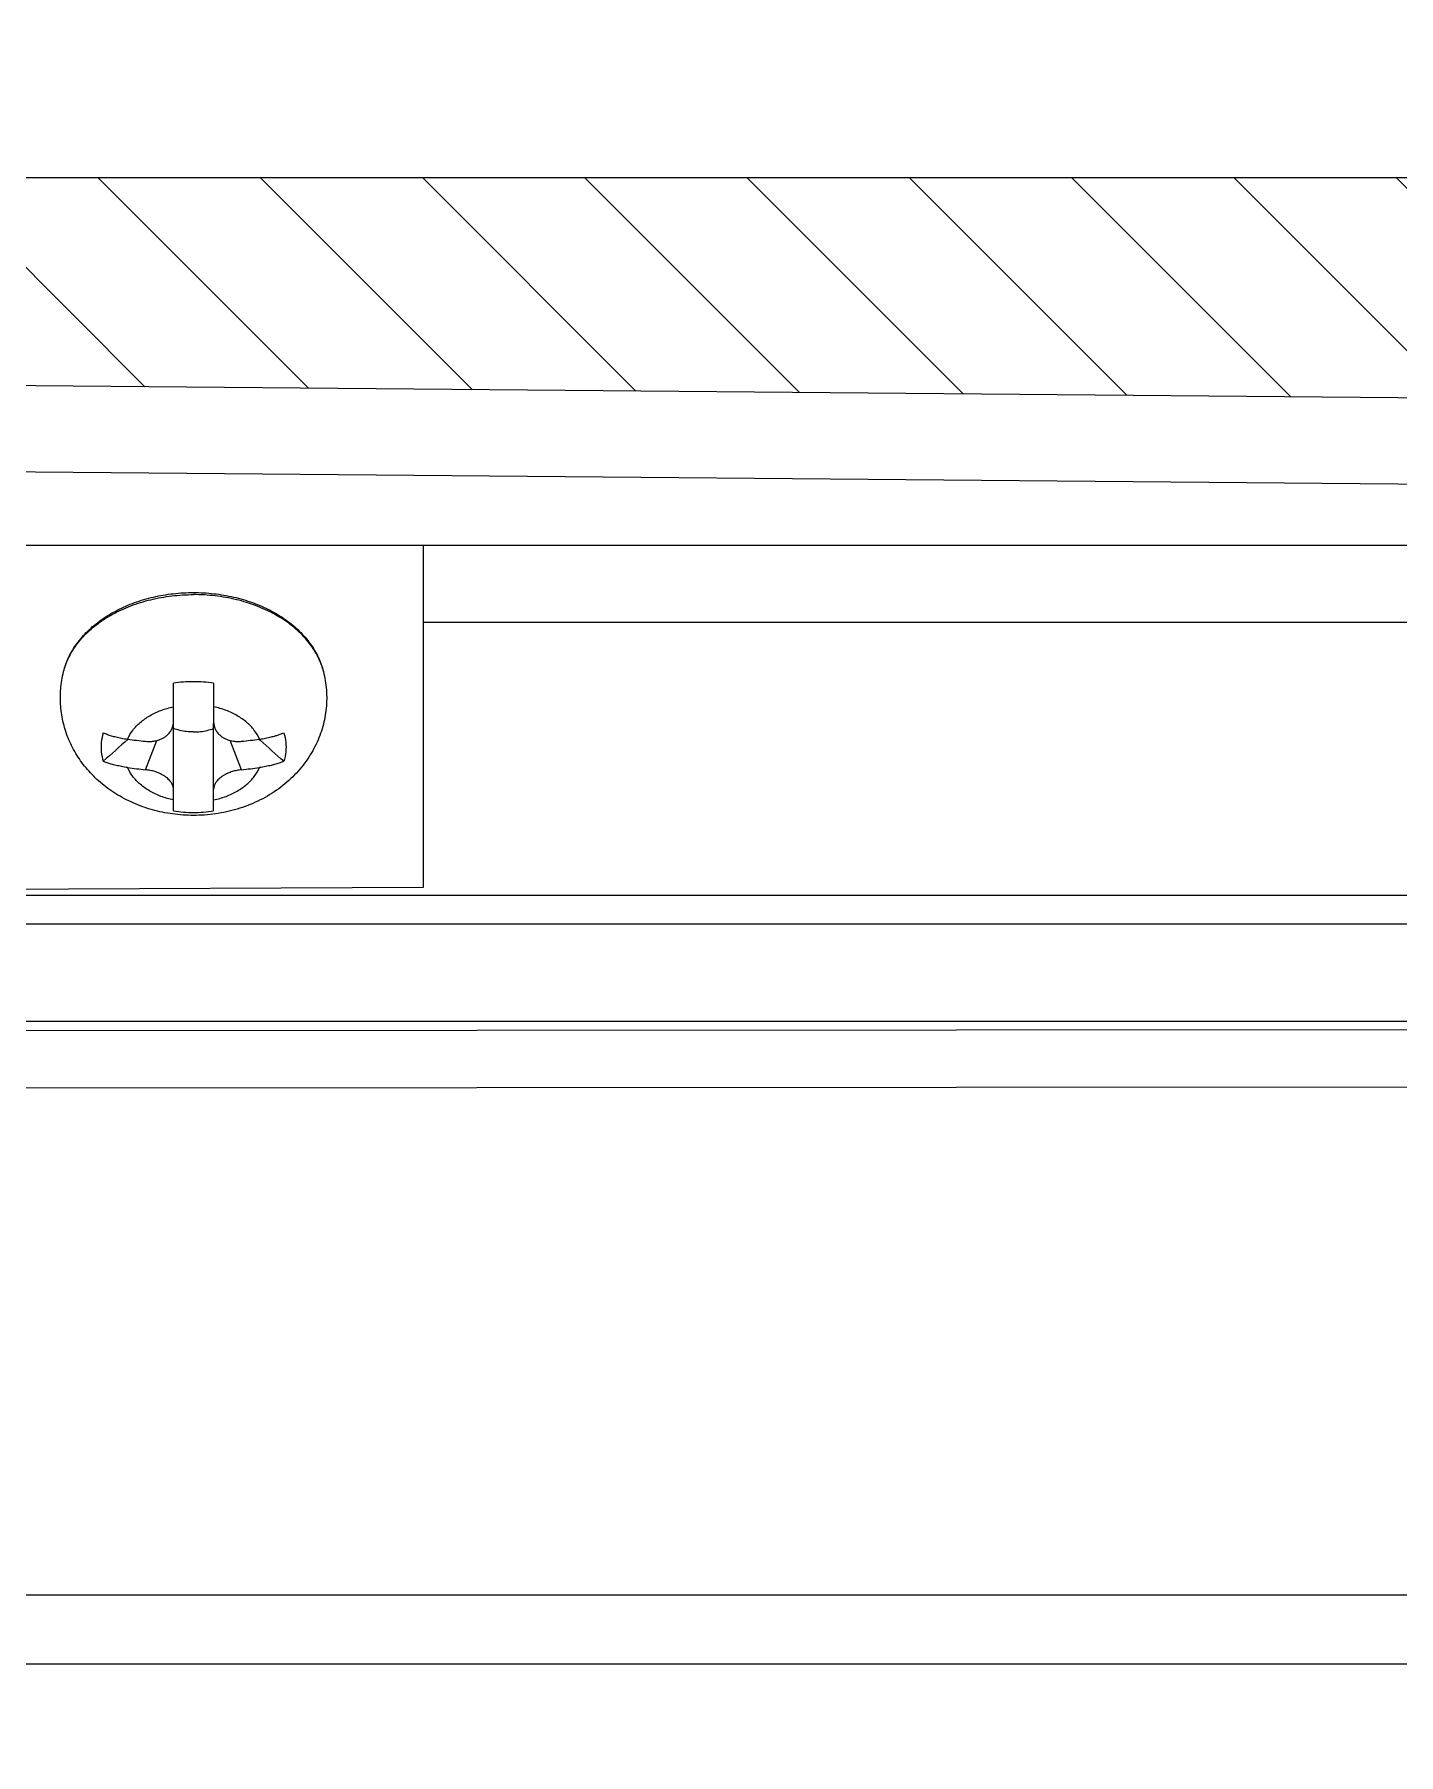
# Model space of a CAD drawing. Header units: millimetres. Extents: x -1995 to -555, y 489 to 1011.
# Drawn here: x -1619.32 to -1595.54, y 930.08 to 960.07 of the extents above; entities that cross this region are included whole.
import ezdxf

# ---------------------------------------------------------------- set-up
doc = ezdxf.new("R2010")
doc.units = ezdxf.units.MM

msp = doc.modelspace()

# ---------------------------------------------------------------- hatches: boundary and pattern name
at = {"linetype": 'Continuous'}
h = msp.add_hatch(dxfattribs=at)
h.set_pattern_fill('DEFAULT__12', color=2, scale=2, angle=-45, style=0, pattern_type=0)
h.set_pattern_definition([(315, (-2091.370590549211, 585.0238742783465), (1.4142135624, 1.4142135624), [])])
edge = h.paths.add_edge_path()
edge.add_line((-1551.546722639011, 765.7651895941466), (-1551.546722639011, 862.5651895941465))
edge.add_line((-1551.546722639011, 765.7651895941466), (-1558.336066806412, 765.7651895941466))
edge.add_spline(control_points=[(-1558.33606680641, 765.7651895941466), (-1559.02932112811, 765.7651895941465), (-1559.523785084411, 766.2510979707465), (-1559.535884040611, 766.9442467064466)], knot_values=[0, 0, 0, 0, 1, 1, 1, 1], weights=[1, 0.8088336328, 0.8088336328, 1], degree=3, periodic=0)
edge.add_line((-1559.535884040611, 766.9442467064466), (-1559.546722639011, 767.5651895941467))
edge.add_line((-1559.546722639011, 767.5651895941465), (-1564.046722639011, 767.5651895941465))
edge.add_line((-1564.046722639011, 770.2651895941466), (-1564.046722639011, 767.5651895941467))
edge.add_line((-1564.046722639011, 770.2651895941466), (-1564.546722639011, 770.2651895941466))
edge.add_line((-1564.546722639011, 770.2651895941466), (-1566.046722639011, 768.7651895941466))
edge.add_line((-1566.046722639011, 768.7651895941466), (-1581.046722639011, 768.7651895941466))
edge.add_line((-1582.546722639011, 770.2651895941466), (-1581.046722639011, 768.7651895941466))
edge.add_line((-1582.546722639011, 770.2651895941466), (-1583.046722639011, 770.2651895941466))
edge.add_line((-1583.046722639011, 770.2651895941466), (-1583.046722639011, 767.5651895941467))
edge.add_line((-1583.046722639011, 767.5651895941465), (-1587.546722639011, 767.5651895941465))
edge.add_line((-1587.573209869311, 766.0477371876466), (-1587.546722639011, 767.5651895941467))
edge.add_spline(control_points=[(-1587.573209869311, 766.0477371876466), (-1587.58329233281, 765.4701132412465), (-1587.995345629711, 765.0651895941464), (-1588.573057564411, 765.0651895941465)], knot_values=[0, 0, 0, 0, 1, 1, 1, 1], weights=[1, 0.8088336328, 0.8088336328, 1], degree=3, periodic=0)
edge.add_line((-1588.573057564411, 765.0651895941465), (-1595.546722639011, 765.0651895941465))
edge.add_line((-1595.546722639011, 765.0651895941465), (-1595.546722639011, 767.3651895941466))
edge.add_line((-1598.046722639011, 767.3870067636466), (-1595.546722639011, 767.3651895941466))
edge.add_line((-1598.046722639011, 767.3870067636466), (-1598.046722639011, 767.9616517085466))
edge.add_line((-1598.27349933431, 768.1884284038466), (-1598.046722639009, 767.9616517085466))
edge.add_spline(control_points=[(-1598.27349933431, 768.5419817944465), (-1598.377052724909, 768.4384284038462), (-1598.377052724909, 768.2919817944464), (-1598.27349933431, 768.1884284038466)], knot_values=[0, 0, 0, 0, 1, 1, 1, 1], weights=[1, 0.8047378541, 0.8047378541, 1], degree=3, periodic=0)
edge.add_line((-1598.046722639011, 768.7687584897466), (-1598.27349933431, 768.5419817944465))
edge.add_line((-1598.046722639011, 768.7687584897466), (-1598.046722639011, 769.3433724246465))
edge.add_line((-1598.046722639011, 769.3433724246465), (-1595.546722639011, 769.3651895941466))
edge.add_line((-1595.546722639011, 769.3651895941466), (-1595.546722639011, 771.0651895941467))
edge.add_line((-1555.546722639011, 771.4142643057465), (-1595.546722639011, 771.0651895941465))
edge.add_line((-1555.546722639011, 771.4142643057465), (-1555.546722639011, 862.5651895941465))
edge.add_line((-1551.546722639011, 862.5651895941465), (-1555.546722639011, 862.5651895941465))
edge = h.paths.add_edge_path()
edge.add_line((-1633.546722639011, 830.7651895941466), (-1633.546722639011, 833.0651895941467))
edge.add_line((-1636.046722639011, 833.0870067636465), (-1633.546722639011, 833.0651895941464))
edge.add_line((-1636.046722639011, 833.0870067636465), (-1636.046722639011, 833.6651895941466))
edge.add_line((-1636.046722639011, 833.6651895941466), (-1636.276011960911, 833.8944789160465))
edge.add_spline(control_points=[(-1636.276011960911, 833.8944789160465), (-1636.376011960912, 833.994478916046), (-1636.376011960912, 834.1359002722463), (-1636.276011960911, 834.2359002722466)], knot_values=[0, 0, 0, 0, 1, 1, 1, 1], weights=[1, 0.8047378541, 0.8047378541, 1], degree=3, periodic=0)
edge.add_line((-1636.276011960911, 834.2359002722466), (-1636.046722639011, 834.4651895941465))
edge.add_line((-1636.046722639011, 834.4651895941465), (-1636.046722639011, 835.0433724246466))
edge.add_line((-1591.821207167811, 835.4293226511465), (-1636.046722639011, 835.0433724246466))
edge.add_line((-1588.54546610011, 823.2040905539466), (-1591.821207167811, 835.4293226511465))
edge.add_line((-1588.54546610011, 823.2040905539466), (-1595.546722639011, 823.2651895941466))
edge.add_line((-1595.546722639011, 823.2651895941466), (-1595.546722639011, 824.9651895941466))
edge.add_line((-1598.046722639011, 824.9870067636466), (-1595.546722639011, 824.9651895941466))
edge.add_line((-1598.046722639011, 824.9870067636466), (-1598.046722639011, 825.5616206985466))
edge.add_line((-1598.046722639011, 825.5616206985466), (-1598.27349933431, 825.7883973938466))
edge.add_spline(control_points=[(-1598.27349933431, 825.7883973938466), (-1598.377052724909, 825.8919507844465), (-1598.377052724909, 826.0383973938464), (-1598.27349933431, 826.1419507844465)], knot_values=[0, 0, 0, 0, 1, 1, 1, 1], weights=[1, 0.8047378541, 0.8047378541, 1], degree=3, periodic=0)
edge.add_line((-1598.27349933431, 826.1419507844465), (-1598.046722639009, 826.3687274797466))
edge.add_line((-1598.046722639011, 826.3687274797466), (-1598.046722639011, 826.9433724246466))
edge.add_line((-1598.046722639011, 826.9433724246466), (-1595.546722639011, 826.9651895941465))
edge.add_line((-1595.546722639011, 826.9651895941465), (-1595.546722639011, 830.1018971268466))
edge.add_line((-1595.546722639011, 830.1018971268466), (-1633.546722639011, 830.7651895941465))
edge = h.paths.add_edge_path()
edge.add_line((-1551.546722639011, 862.5651895941465), (-1555.546722639011, 862.5651895941465))
edge.add_line((-1551.546722639011, 862.5651895941465), (-1555.546722639011, 862.5651895941465))
edge = h.paths.add_edge_path()
edge.add_line((-1551.546722639011, 957.5651895941465), (-1551.546722639011, 933.1651895941466))
edge.add_line((-1551.546722639011, 933.1651895941466), (-1551.046722639011, 933.1651895941466))
edge.add_line((-1549.546722639011, 930.5671133827466), (-1551.046722639011, 933.1651895941466))
edge.add_line((-1549.546722639011, 929.3651895941466), (-1549.546722639011, 930.5671133827466))
edge.add_line((-1551.546722639011, 929.3651895941466), (-1549.546722639011, 929.3651895941466))
edge.add_line((-1551.546722639011, 929.3651895941466), (-1551.546722639011, 862.5651895941467))
edge.add_line((-1551.546722639011, 862.5651895941465), (-1555.546722639011, 862.5651895941465))
edge.add_line((-1555.546722639011, 890.3959273598466), (-1555.546722639011, 862.5651895941467))
edge.add_line((-1555.546722639011, 890.3959273598466), (-1563.546722639011, 890.8151895941467))
edge.add_line((-1563.546722639011, 893.3151895941465), (-1563.546722639011, 890.8151895941465))
edge.add_line((-1554.546722639011, 893.3937314042466), (-1563.546722639011, 893.3151895941467))
edge.add_line((-1554.546722639011, 895.7366477840466), (-1554.546722639011, 893.3937314042466))
edge.add_line((-1554.546722639011, 895.7366477840466), (-1563.546722639011, 895.8151895941465))
edge.add_line((-1563.546722639011, 898.3151895941465), (-1563.546722639011, 895.8151895941465))
edge.add_line((-1555.546722639011, 898.7344518283467), (-1563.546722639011, 898.3151895941467))
edge.add_line((-1555.546722639011, 940.3959273598466), (-1555.546722639011, 898.7344518283467))
edge.add_line((-1555.546722639011, 940.3959273598466), (-1563.546722639011, 940.8151895941467))
edge.add_line((-1563.546722639011, 943.3151895941465), (-1563.546722639011, 940.8151895941465))
edge.add_line((-1554.546722639011, 943.3937314042466), (-1563.546722639011, 943.3151895941467))
edge.add_line((-1554.546722639011, 945.7366477840466), (-1554.546722639011, 943.3937314042466))
edge.add_line((-1554.546722639011, 945.7366477840466), (-1563.546722639011, 945.8151895941465))
edge.add_line((-1563.546722639011, 948.3151895941465), (-1563.546722639011, 945.8151895941465))
edge.add_line((-1555.546722639011, 948.7344518283466), (-1563.546722639011, 948.3151895941465))
edge.add_line((-1555.546722639011, 953.3844939064466), (-1555.546722639011, 948.7344518283464))
edge.add_line((-1555.546722639011, 953.3844939064466), (-1633.546722639011, 954.0651895941464))
edge.add_line((-1633.546722639011, 955.7651895941466), (-1633.546722639011, 954.0651895941465))
edge.add_line((-1636.046722639011, 955.7870067636466), (-1633.546722639011, 955.7651895941466))
edge.add_line((-1636.046722639011, 956.3651895941466), (-1636.046722639011, 955.7870067636466))
edge.add_line((-1636.276011960911, 956.5944789160466), (-1636.046722639011, 956.3651895941466))
edge.add_spline(control_points=[(-1636.276011960911, 956.9359002722465), (-1636.376011960912, 956.8359002722465), (-1636.376011960912, 956.694478916046), (-1636.276011960911, 956.5944789160466)], knot_values=[0, 0, 0, 0, 1, 1, 1, 1], weights=[1, 0.8047378541, 0.8047378541, 1], degree=3, periodic=0)
edge.add_line((-1636.046722639011, 957.1651895941466), (-1636.276011960911, 956.9359002722465))
edge.add_line((-1636.046722639011, 957.7433724246466), (-1636.046722639011, 957.1651895941466))
edge.add_line((-1636.046722639011, 957.7433724246466), (-1633.546722639011, 957.7651895941466))
edge.add_line((-1633.546722639011, 960.0651895941465), (-1633.546722639011, 957.7651895941466))
edge.add_line((-1633.546722639011, 960.0651895941465), (-1626.573057564411, 960.0651895941465))
edge.add_spline(control_points=[(-1625.573209869311, 959.0826420005466), (-1625.58329233281, 959.6602659469464), (-1625.995345629711, 960.0651895941465), (-1626.573057564411, 960.0651895941465)], knot_values=[0, 0, 0, 0, 1, 1, 1, 1], weights=[1, 0.8088336328, 0.8088336328, 1], degree=3, periodic=0)
edge.add_line((-1625.573209869311, 959.0826420005466), (-1625.546722639011, 957.5651895941465))
edge.add_line((-1551.546722639011, 957.5651895941465), (-1625.546722639011, 957.5651895941465))

# ---------------------------------------------------------------- linework, layer by layer
at = {"color": 7, "linetype": 'Continuous'}
for p, q in [((-1551.546722639011, 957.5651895941465), (-1625.546722639011, 957.5651895941465)), ((-1551.546722639011, 957.5651895941465), (-1625.546722639011, 957.5651895941465)), ((-1555.546722639011, 953.3844939064466), (-1633.546722639011, 954.0651895941465)), ((-1555.546722639011, 953.3844939064466), (-1633.546722639011, 954.0651895941465)), ((-1628.546161819911, 952.5215503609465), (-1555.546722389811, 951.8844939042466)), ((-1628.546722639011, 951.1651895941466), (-1555.546722639011, 951.1651895941466)), ((-1612.546722639011, 951.1651895941466), (-1612.546722639011, 945.1989661638465)), ((-1612.546722639011, 949.8225489070466), (-1555.546722639011, 949.8225489070466)), ((-1616.89672263901, 946.5301837310466), (-1616.89672263901, 948.7555800408466)), ((-1616.196722639011, 948.7555800408466), (-1616.196722639011, 948.0883099407466)), ((-1616.196722639011, 946.5301837310466), (-1616.196722639011, 948.0538628635466)), ((-1617.38332107501, 947.2492581401466), (-1617.184061267711, 947.7589284730466)), ((-1615.71012420301, 947.2492581401466), (-1615.909384565711, 947.7589298937465)), ((-1615.40498075611, 947.7804638562466), (-1615.401267978511, 947.7771921426465)), ((-1615.401267978511, 947.7771921426465), (-1615.38579435971, 947.7635472077466)), ((-1612.546722639011, 945.1989661638465), (-1620.546722639011, 945.1570778789467)), ((-1620.546722639011, 945.0651895941465), (-1563.546722639011, 945.0651895941465)), ((-1620.546722639011, 944.5651895941465), (-1563.546722639011, 944.5651895941465)), ((-1628.546722639011, 942.8651895941466), (-1563.546722639011, 942.8651895941466)), ((-1628.546722639011, 942.6951568354466), (-1563.546722639011, 942.7447844653466)), ((-1633.546722639011, 941.6951379645466), (-1563.546722639011, 941.7485831045466)), ((-1627.946722639011, 932.8651895941466), (-1563.546722639011, 932.8651895941466)), ((-1627.946722639011, 931.6651895941466), (-1563.546722639011, 931.6651895941466))]:
    msp.add_line(p, q, dxfattribs=at)
for centre, radius, start, end in [((-1616.547509272111, 946.5267137371466), 2.2560573963, 89.98002233597784, 98.90457197110139), ((-1616.545936005909, 946.5267137371466), 2.2560573963, 81.09542802889862, 90.01997766402215), ((-1583.21062122151, 908.6823557416466), 52.1285197358, 131.4122007965862, 132.0427334502157), ((-1616.560333076311, 955.9992029356465), 8.2958924494, 262.1327957754185, 264.3066493746553), ((-1616.533109780411, 955.9991828361465), 8.2958722083, 275.6933477561774, 277.8672066601032), ((-1654.05009951201, 904.0091425547466), 58.3898657255, 47.99138574889439, 48.53404312148741), ((-1616.560333076311, 955.5042281888466), 8.2958924494, 262.1327957754185, 264.3066493746553), ((-1616.533109780411, 955.5042080893465), 8.2958722083, 275.6933477561774, 277.8672066601032), ((-1616.547509272111, 948.7590500347466), 2.2560573963, 261.0954280288986, 270.0199776640222), ((-1616.545936005909, 948.7590500347466), 2.2560573963, 269.9800223359779, 278.9045719711013)]:
    msp.add_arc(centre, radius, start, end, dxfattribs=at)
for points, start_tangent, end_tangent in [([(-1618.81122688591, 948.9590891808466), (-1618.72179148261, 949.2075447718465), (-1618.580443459411, 949.4453277317466), (-1618.38965810321, 949.6654397604466), (-1618.15397015191, 949.8615247002466), (-1617.879680169311, 950.0282141402465), (-1617.57405148891, 950.1614770931466), (-1617.24476531331, 950.2584860754466), (-1616.89967255341, 950.3173858339467), (-1616.546722639011, 950.3371283036465)], (0.243793017084624, 0.9698272860776687), (1, 0)), ([(-1618.81120629481, 948.9590840054466), (-1618.77634325071, 949.0737104120466), (-1618.65300129031, 949.3277617560466), (-1618.472205539011, 949.5639928995465), (-1618.238887633511, 949.7759600727466), (-1617.959411878211, 949.9578813636465), (-1617.641401643011, 950.1047944336465), (-1617.29353141821, 950.2126918773465), (-1616.925290196611, 950.2786305335467), (-1616.546722639011, 950.3008117676466)], (0.2437606710071847, 0.9698354165888803), (1, 0)), ([(-1616.546722639011, 950.3371283036465), (-1616.19281048651, 950.3172773798466), (-1615.847138082509, 950.2581294784466), (-1615.51767004151, 950.1608517401465), (-1615.21222051241, 950.0274149873466), (-1614.938377525611, 949.8607435568465), (-1614.703237366811, 949.6649027380465), (-1614.512928379309, 949.4452263388466), (-1614.37178543891, 949.2078228599466), (-1614.28221839201, 948.9590891808466)], (1, 0), (0.2437930170678183, -0.9698272860818933)), ([(-1614.28223898321, 948.9590840054466), (-1614.31710202731, 949.0737104120466), (-1614.44044398771, 949.3277617560466), (-1614.621239739011, 949.5639928995465), (-1614.854557644411, 949.7759600727466), (-1615.13403339981, 949.9578813636465), (-1615.452043635009, 950.1047944336465), (-1615.799913859811, 950.2126918773465), (-1616.168155081311, 950.2786305335467), (-1616.546722639011, 950.3008117676466)], (-0.2437606710071847, 0.9698354165888803), (-1, 0)), ([(-1616.546722639011, 946.4525945987466), (-1616.91127547751, 946.4773511132466), (-1617.264092932311, 946.5504168282466), (-1617.596534611911, 946.6692011893465), (-1617.900548624611, 946.8298707625465), (-1618.17047218421, 947.0283499504466), (-1618.39463616901, 947.2520933302466), (-1618.57841565471, 947.5019923593466), (-1618.71881656011, 947.7726570465466), (-1618.81317020681, 948.0563340686465), (-1618.86160980281, 948.3536068229465), (-1618.86136175021, 948.6570481730466), (-1618.81122688591, 948.9590891808466)], (-1, 0), (0.2437930170755827, 0.9698272860799415)), ([(-1614.28221839201, 948.9590891808466), (-1614.23095510881, 948.6427145934465), (-1614.23471680951, 948.3214797208466), (-1614.29418609531, 948.0033078293466), (-1614.41084137401, 947.6921384408465), (-1614.58331194051, 947.3994727402466), (-1614.81622697631, 947.1265543633465), (-1615.099414291611, 946.8916711566466), (-1615.425931031311, 946.7017815558465), (-1615.78465373981, 946.5633866731466), (-1616.162246306211, 946.4801522771465), (-1616.546722639011, 946.4525945987466)], (0.2437930170681024, -0.969827286081822), (-1, 0)), ([(-1617.69585453841, 947.7813921374466), (-1617.605748367411, 947.9348216061466), (-1617.47513048601, 948.0729145003465), (-1617.308997518411, 948.1903882483466), (-1617.113704674611, 948.2827490380466), (-1616.89672263901, 948.3464637225466)], (0.3955996825313129, 0.9184230458678203), (0.9775849257891339, 0.2105414754148306)), ([(-1615.39759073961, 947.7813921374466), (-1615.487696910611, 947.9348216061466), (-1615.61831479201, 948.0729145003465), (-1615.784447759611, 948.1903882483466), (-1615.979740603411, 948.2827490380466), (-1616.196722639011, 948.3464637225466)], (-0.3955996825313129, 0.9184230458678203), (-0.9775849257891339, 0.2105414754148306)), ([(-1617.38332107501, 947.7442328869465), (-1617.342271269011, 947.7415433456465), (-1617.30136760961, 947.7416862419466), (-1617.260988792911, 947.7446798456466), (-1617.22156086111, 947.7504895053466), (-1617.18263360861, 947.7592497557466), (-1617.14309069661, 947.7715676220466), (-1617.102155415511, 947.7885036879466), (-1617.059924113811, 947.8113936016466), (-1617.02000247221, 947.8396110746467), (-1616.986382285811, 947.8703410542466), (-1616.96030145561, 947.9007926621466), (-1616.94012634981, 947.9307139092466), (-1616.924449980811, 947.9605796545466), (-1616.912381054411, 947.9911908425465), (-1616.90368904261, 948.0228915593466), (-1616.898462097611, 948.0553607558466), (-1616.89672263901, 948.0883099407466)], (0.99506278254745, -0.09924746238028603), (0, 1)), ([(-1616.196722639011, 948.0883099407466), (-1616.19498353271, 948.0553640693465), (-1616.189755183811, 948.0228867098465), (-1616.18106069111, 947.9911802436466), (-1616.168994599811, 947.9605781304465), (-1616.153333709411, 947.9307387348465), (-1616.133187055811, 947.9008497046466), (-1616.107143264911, 947.8704244144466), (-1616.07355745531, 947.8397035346466), (-1616.033649938211, 947.8114732681465), (-1615.991403117509, 947.7885571725467), (-1615.950430638511, 947.7715949308465), (-1615.910844272411, 947.7592584358465), (-1615.871882441311, 947.7504891393465), (-1615.832442909511, 947.7446783472465), (-1615.792071527111, 947.7416860053465), (-1615.75117815981, 947.7415432162466), (-1615.71012420301, 947.7442328869465)], (0, -1), (0.9950627825460359, 0.09924746239446507)), ([(-1618.120315460511, 947.8903692593465), (-1618.15448143871, 947.7259662100466), (-1618.15448143871, 947.5597975618466), (-1618.120315460511, 947.3953945125465)], (-0.3000566529128667, -0.9539213830514167), (0.3000566529128667, -0.9539213830514167)), ([(-1618.120315460511, 947.8903692593465), (-1618.05455188201, 947.8661648126465), (-1617.980765120411, 947.8425139325466), (-1617.897333209711, 947.8198819775466), (-1617.802775858511, 947.7991030604466), (-1617.69585453841, 947.7813921374466)], (0.9310900986799873, -0.3647892927980367), (0.9905816602547807, -0.1369232426101666)), ([(-1616.546722639011, 947.9069445870466), (-1616.667573001311, 947.9138746394465), (-1616.785264955711, 947.9344836809466), (-1616.89672263901, 947.9682330969465)], (-1, 0), (-0.9369127420485655, 0.3495633187092694)), ([(-1616.546722639011, 947.9069445870466), (-1616.425872276711, 947.9138746394465), (-1616.308180322309, 947.9344836809466), (-1616.196722639011, 947.9682330969465)], (1, 0), (0.9369127420485655, 0.3495633187092694)), ([(-1615.39759073961, 947.7813921374466), (-1615.290237278811, 947.7991868190466), (-1615.19548624101, 947.8200363277465), (-1615.11207928551, 947.8426923486466), (-1615.03851108491, 947.8662967553466), (-1614.973129817511, 947.8903692593465)], (0.9905816602714386, 0.136923242489653), (0.9310900986623623, 0.3647892928430229)), ([(-1614.973129817511, 947.8903692593465), (-1614.93896383931, 947.7259662100466), (-1614.93896383931, 947.5597975618466), (-1614.973129817511, 947.3953945125465)], (0.3000566529128667, -0.9539213830514167), (-0.3000566529128667, -0.9539213830514167)), ([(-1617.69585453841, 947.2864173905466), (-1617.802880876809, 947.3041486592466), (-1617.897487595511, 947.3249452863465), (-1617.980916231211, 947.3475840334465), (-1618.05465247741, 947.3712247735466), (-1618.120315460511, 947.3953945125465)], (-0.9905816602760198, 0.1369232424565103), (-0.9310900986849582, 0.3647892927853488)), ([(-1616.89672263901, 946.7213458054466), (-1617.113704674611, 946.7850604899465), (-1617.308997518411, 946.8774212796466), (-1617.47513048601, 946.9948950276466), (-1617.605748367411, 947.1329879218465), (-1617.69585453841, 947.2864173905466)], (-0.9775849257891339, 0.2105414754148306), (-0.3955996825313129, 0.9184230458678203)), ([(-1616.89672263901, 946.9051810862466), (-1616.898461745311, 946.9302884073466), (-1616.903690094211, 946.9556575576465), (-1616.91238458691, 946.9810553616466), (-1616.92445067821, 947.0062127643465), (-1616.94011156851, 947.0314248172465), (-1616.96025822211, 947.0574579093466), (-1616.98630201311, 947.0849238489466), (-1617.01988782271, 947.1139270486465), (-1617.059795339811, 947.1421545091466), (-1617.102042160511, 947.1667845372465), (-1617.14301463951, 947.1867061592466), (-1617.182601005611, 947.2029015725466), (-1617.221562836711, 947.2163020096466), (-1617.261002368511, 947.2275592570466), (-1617.301373750911, 947.2368592759466), (-1617.34226711821, 947.2441085034466), (-1617.38332107501, 947.2492581401466)], (0, 1), (-0.9950627825480135, 0.09924746237463705)), ([(-1616.196722639011, 946.7213458054466), (-1615.979740603411, 946.7850604899465), (-1615.784447759611, 946.8774212796466), (-1615.61831479201, 946.9948950276466), (-1615.487696910611, 947.1329879218465), (-1615.39759073961, 947.2864173905466)], (0.9775849257891339, 0.2105414754148306), (0.3955996825313129, 0.9184230458678203)), ([(-1615.71012420301, 947.2492581401466), (-1615.751174009011, 947.2441091310466), (-1615.79207766841, 947.2368580255466), (-1615.832456485111, 947.2275557597466), (-1615.87188441691, 947.2163013893465), (-1615.910811669411, 947.2029137963466), (-1615.95035458141, 947.1867399918465), (-1615.991289862511, 947.1668445753467), (-1616.03352116421, 947.1422369816466), (-1616.07344280581, 947.1140167026465), (-1616.10706299221, 947.0850006555465), (-1616.133143822311, 947.0575084278466), (-1616.15331892821, 947.0314460992465), (-1616.168995297211, 947.0062114945465), (-1616.18106422361, 946.9810467618465), (-1616.189756235311, 946.9556537219465), (-1616.19498318041, 946.9302909638466), (-1616.196722639011, 946.9051810862466)], (-0.9950627825420347, -0.09924746243458074), (0, -1)), ([(-1614.973129817511, 947.3953945125465), (-1615.03860907541, 947.3712881806466), (-1615.11222657401, 947.3476738466466), (-1615.195637032811, 947.3250243697465), (-1615.29034003841, 947.3041921460466), (-1615.39759073961, 947.2864173905466)], (-0.9310900986573913, -0.3647892928557108), (-0.9905816602501993, -0.1369232426433094))]:
    msp.add_spline(points, degree=3, dxfattribs=dict(at, start_tangent=start_tangent, end_tangent=end_tangent))

doc.saveas('drawing.dxf')
